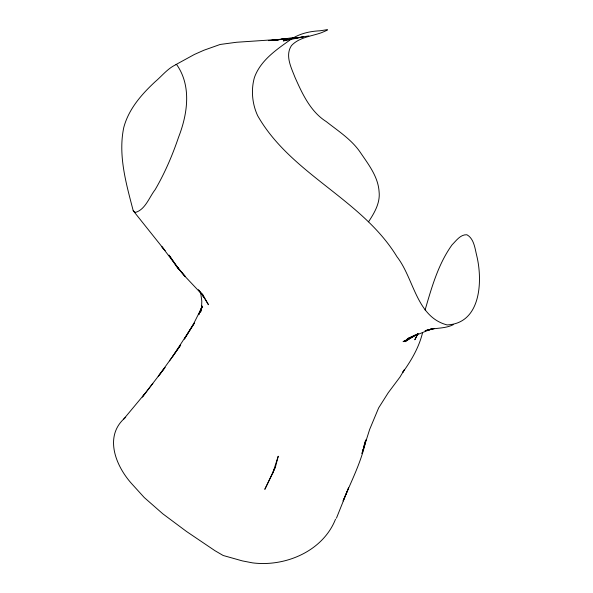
<?xml version="1.0" encoding="UTF-8"?>
<svg xmlns="http://www.w3.org/2000/svg" width="593" height="593" viewBox="0 0 593 593"><rect width="100%" height="100%" fill="white"/><g stroke="black" fill="none" stroke-linecap="round" stroke-linejoin="round"><path stroke-width="0.89" d="M201.961 306.64L201.524 308.975L201.805 301.103L200.59 292.238M422.535 332.784C419.043 347.261 411.26 360.618 402.558 372.619L404.485 369.58L399.919 377.148L388.237 392.744L378.638 407.91L369.647 429.451L361.982 453.563L365.925 439.917C361.671 461.436 351.39 480.879 343.095 500.981L348.595 487.869L336.446 518.178M201.983 306.055L200.567 312.177L201.835 307.063M362.627 450.754L362.894 449.709M275.486 466.795L278.228 456.232L272.795 473.066L264.812 489.344L275.486 466.795L272.795 473.066M425.092 309.983C431.667 287.509 438.212 264.055 452.074 244.82C456.165 240.773 460.457 234.339 466.906 234.754C474.148 238.742 474.956 248.667 476.787 255.902C482.761 280.697 481.116 323.511 447.078 324.92C416.375 316.936 414.07 278.666 396.999 256.784C361.871 199.033 291.148 174.49 257.71 115.798C252.21 104.086 250.839 89.914 254.456 77.401C260.416 60.834 275.597 50.205 289.458 40.413C298.279 33.934 308.938 31.34 319.694 30.814C326.343 30.013 332.814 27.99 321.273 32.778C311.155 36.329 299.117 37.359 291.474 45.587C284.862 55.468 291.237 67.661 295.017 77.401C302.363 93.872 310.51 111.684 326.32 121.639C338.484 131.231 351.968 139.807 360.692 152.942C368.713 164.758 378.134 176.825 379.09 191.695C380.335 202.895 374.45 212.82 368.557 221.782M201.976 306.136L201.286 308.642L201.79 307.181M365.332 441.081L363.709 446.885M335.542 519.142C322.955 551.193 285.315 567.056 252.551 562.868L242.307 560.882L223.183 555.493L214.992 550.719L186.528 531.491L162.786 513.79L144.277 497.557L132.009 484.051C115.746 466.202 103.278 435.781 125.709 417.287M201.916 306.618L198.737 314.735L201.909 307.404M201.887 307.315L193.778 323.481L184.349 339.085L194.393 323.089L172.919 356.067L158.227 376.414L165.032 367.467L142.335 397.043L152.861 383.382M417.998 333.451L414.811 339.782L417.665 334.193M172.919 356.067L180.702 344.993L169.509 360.878M145.685 392.677L123.426 419.421M413.262 336.209L414.603 335.245M418.065 333.785L412.157 337.335L403.084 341.664L410.801 337.854L405.101 341.679L411.846 337.187M412.239 336.846L413.677 335.838M175.921 64.578L194.415 54.452L203.888 50.242L220.151 44.468L236.496 42.266L287.79 38.804L268.673 40.628L281.875 39.36M417.235 334.163L407.28 338.729L431.378 328.974M453.23 324.69C444.446 329.167 434.224 327.447 425.085 330.753L434.402 328.455L433.868 328.626M431.385 328.878L427.464 330.427L434.402 328.455M292.757 38.122L283.291 40.91L303.193 36.929L292.972 38.478L308.827 35.914M295.232 37.359L275.463 40.072L287.056 38.619L277.227 39.798M133.217 210.73L135.374 212.435C145.344 209.655 149.228 197.232 155.158 189.641C164.832 173.052 172.43 155.307 178.589 137.131C187.596 114.064 191.747 85.792 176.544 64.422C168.012 68.017 162.134 75.845 155.196 81.693C141.534 94.369 128.585 109.164 123.744 127.606C117.933 155.44 126.287 183.971 133.217 210.73L165.039 250.646L161.963 246.814L178.73 268.918L185.29 276.568L175.921 265.471L169.012 255.094L178.73 268.918L175.921 265.471L183.726 274.996L203.243 295.714L198.581 289.984M198.529 289.947L202.821 295.433L208.454 304.735L202.836 294.773M202.124 294.15L203.636 297.33L202.339 294.069"/></g></svg>
